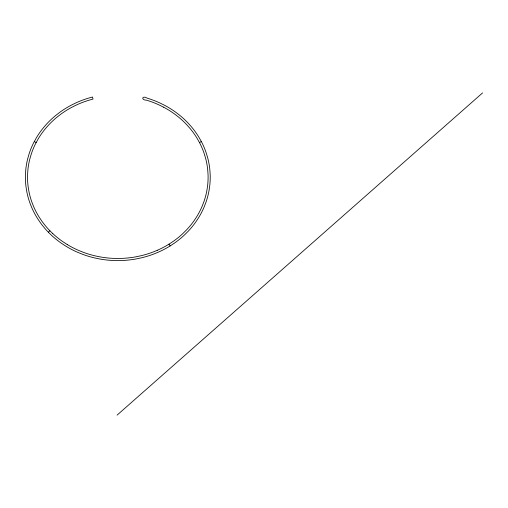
<?xml version="1.0" encoding="UTF-8"?>
<svg xmlns="http://www.w3.org/2000/svg" width="508" height="508" viewBox="0 0 508 508"><rect width="100%" height="100%" fill="white"/><g stroke="black" fill="none" stroke-linecap="round" stroke-linejoin="round"><path stroke-width="0.76" d="M48.355 232.219L49.879 230.746A82.791 82.791 0 0 1 42.17 221.59L39.224 217.227A77.908 77.908 0 0 1 33.572 206.47L32.017 202.527A74.778 74.778 0 0 1 28.975 191.745L28.124 186.588A73.216 73.216 0 0 1 27.559 174.803L27.908 169.704A73.774 73.774 0 0 1 29.661 159.626L31.21 154.229A76.289 76.289 0 0 1 35.649 143.516L38.163 138.938A80.62 80.62 0 0 1 45.231 128.88L48.127 125.539A85.49 85.49 0 0 1 56.578 117.494L61.004 114.052A91.103 91.103 0 0 1 71.717 107.34L76.676 104.87A95.999 95.999 0 0 1 88.862 100.241L93.021 99.073L92.5 97.015L88.265 98.203A98.203 98.203 0 0 0 75.794 102.94L70.714 105.467A93.18 93.18 0 0 0 59.76 112.325L55.226 115.856A87.598 87.598 0 0 0 46.558 124.104L43.593 127.527A82.715 82.715 0 0 0 36.341 137.846L33.757 142.558A78.378 78.378 0 0 0 29.191 153.562L27.597 159.112A75.876 75.876 0 0 0 25.794 169.481L25.438 174.733A75.298 75.298 0 0 0 26.016 186.849L26.892 192.164A76.879 76.879 0 0 0 30.016 203.251L31.623 207.302A80.01 80.01 0 0 0 37.427 218.351L40.456 222.834A84.874 84.874 0 0 0 48.355 232.219L51.302 235.109A89.941 89.941 0 0 0 61.379 243.243L66.084 246.316A95.409 95.409 0 0 0 77.813 252.381L83.115 254.495A99.695 99.695 0 0 0 95.167 258.058L99.739 258.991A102.095 102.095 0 0 0 117.005 260.591L122.796 260.477A101.949 101.949 0 0 0 136.195 258.934L141.834 257.734A99.295 99.295 0 0 0 153.886 253.987L158.096 252.26A95.32 95.32 0 0 0 169.799 246.158L174.498 243.072A89.84 89.84 0 0 0 184.296 235.134L188.43 231.007A84.303 84.303 0 0 0 195.79 221.964L198.355 218.103A79.966 79.966 0 0 0 204.121 207.029L206.026 202.07A76.594 76.594 0 0 0 208.998 190.779L209.626 186.69A75.343 75.343 0 0 0 210.179 174.447L209.798 169.196A75.984 75.984 0 0 0 207.575 157.397L205.931 152.076A78.81 78.81 0 0 0 201.359 141.567L199.13 137.598A82.791 82.791 0 0 0 191.846 127.305L188.22 123.196A88.221 88.221 0 0 0 179.21 114.884L175.768 112.262A93.351 93.351 0 0 0 164.636 105.321L159.544 102.813A98.146 98.146 0 0 0 147.307 98.19C142.138 94.939 140.64 100.228 146.679 100.216A96.069 96.069 0 0 1 158.661 104.743L163.633 107.194M117.094 415.119L482.6 92.881M157.251 250.311A93.199 93.199 0 0 0 168.694 244.342L173.279 241.332A87.751 87.751 0 0 0 182.855 233.578L186.874 229.553A82.188 82.188 0 0 0 194.056 220.745L196.552 216.98A77.838 77.838 0 0 0 202.165 206.204L204.019 201.378A74.498 74.498 0 0 0 206.908 190.398L207.524 186.411A73.209 73.209 0 0 0 208.051 174.517L207.683 169.424A73.895 73.895 0 0 0 205.524 157.944L203.924 152.775A76.695 76.695 0 0 0 199.479 142.558L197.307 138.684A80.702 80.702 0 0 0 190.202 128.651L186.671 124.651A86.125 86.125 0 0 0 177.876 116.542L174.511 113.97A91.186 91.186 0 0 0 163.633 107.194M199.479 142.558L201.359 141.567M157.251 250.311L153.13 252A97.193 97.193 0 0 1 141.332 255.664L135.814 256.845A99.822 99.822 0 0 1 122.695 258.356L117.024 258.47A99.955 99.955 0 0 1 100.12 256.902L95.644 255.988A97.599 97.599 0 0 1 83.845 252.508L78.657 250.438A93.288 93.288 0 0 1 67.189 244.507M34.284 141.542L36.163 142.526M67.189 244.5L62.598 241.51A87.84 87.84 0 0 1 52.749 233.559M52.756 233.559L49.879 230.746M169.024 244.138L170.148 245.942"/></g></svg>
